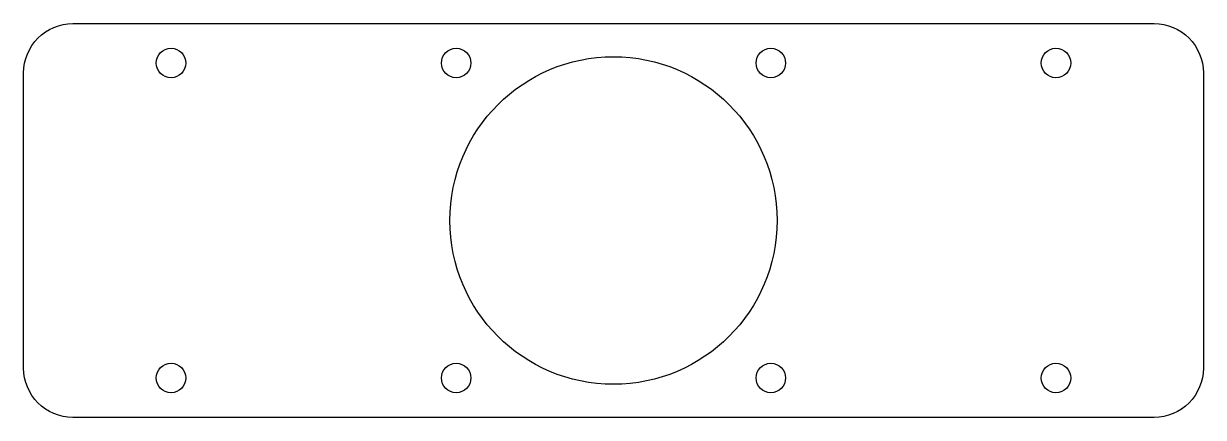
# Model space of a CAD drawing. Header units: millimetres. Extents: x -70 to 50, y 250 to 290.
import ezdxf

# ---------------------------------------------------------------- set-up
doc = ezdxf.new("R2010")
doc.units = ezdxf.units.MM
doc.layers.get('0').update_dxf_attribs({"linetype": 'CONTINUOUS'})

msp = doc.modelspace()

# ---------------------------------------------------------------- linework, layer by layer
msp.add_lwpolyline([(-65, 290), (45, 290, -0.414214), (50, 285), (50, 255, -0.414214), (45, 250), (-65, 250, -0.414214), (-70, 255), (-70, 285, -0.414214)], format="xyb", close=True)
for centre, radius in [((-55, 286), 1.5), ((-26, 286), 1.5), ((6, 286), 1.5), ((35, 286), 1.5), ((-10, 270), 16.64), ((-55, 254), 1.5), ((-26, 254), 1.5), ((6, 254), 1.5), ((35, 254), 1.5)]:
    msp.add_circle(centre, radius)

doc.saveas('drawing.dxf')
